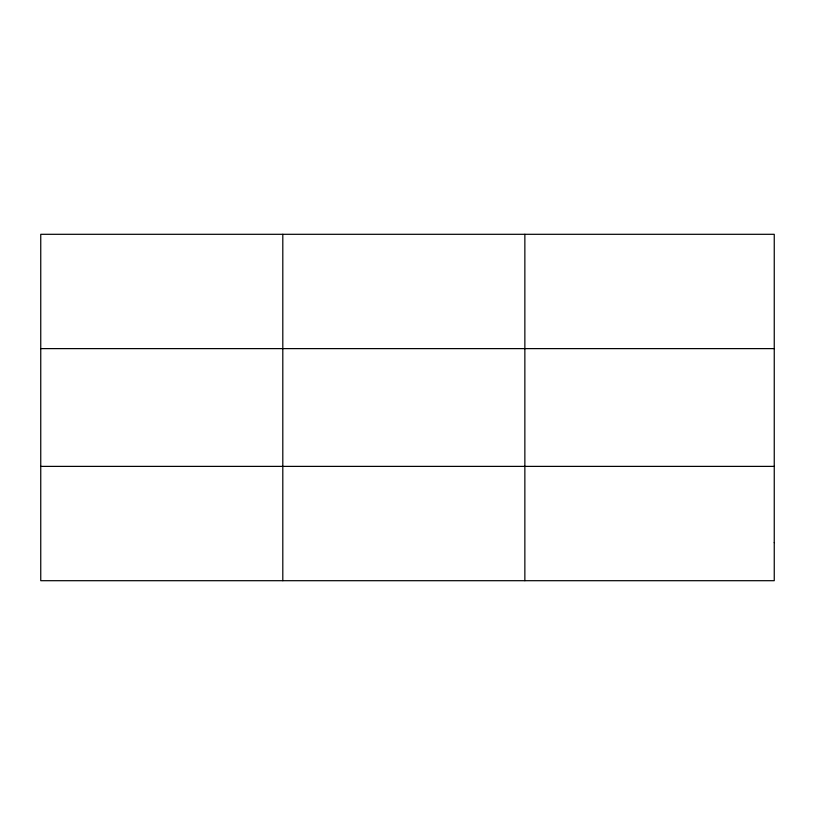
<?xml version="1.0" encoding="UTF-8"?>
<svg xmlns="http://www.w3.org/2000/svg" width="815" height="815" viewBox="0 0 815 815"><rect width="100%" height="100%" fill="white"/><g stroke="black" fill="none" stroke-linecap="round" stroke-linejoin="round"><path stroke-width="1.22" d="M282.805 234.302L282.805 580.698M524.86 234.302L524.86 580.698M40.75 348.616L774.25 348.616M40.75 466.384L774.25 466.384M774.25 542.596L774.25 580.698L40.75 580.698L40.75 234.302L774.25 234.302L774.25 542.596"/></g></svg>
